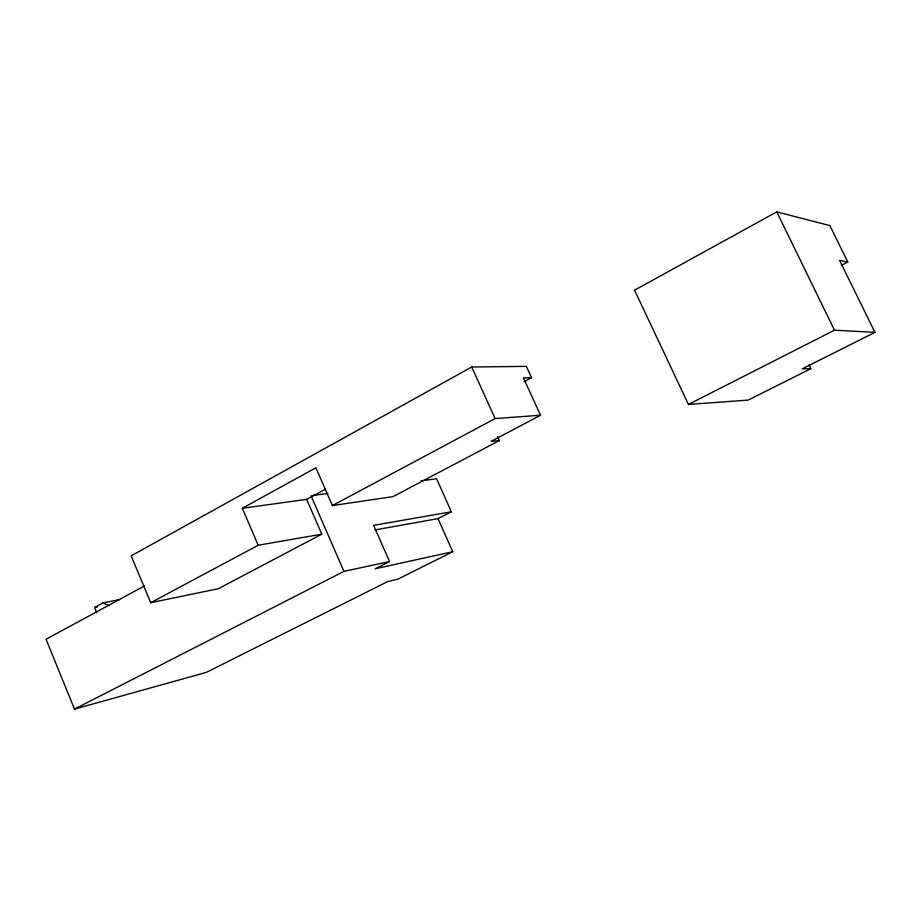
<?xml version="1.0" encoding="UTF-8"?>
<svg xmlns="http://www.w3.org/2000/svg" width="921" height="921" viewBox="0 0 921 921"><rect width="100%" height="100%" fill="white"/><g stroke="black" fill="none" stroke-linecap="round" stroke-linejoin="round"><path stroke-width="1.38" d="M524.037 381.755L531.532 377.691L526.328 366.362L471.725 366.995L131.173 555.87L150.722 602.702L218.3 588.726L321.809 534.168L306.681 499.378L242.327 508.265L258.179 545.255L321.809 534.168M841.483 265.329L847.781 262.013L829.879 225.61L776.771 211.888L634.546 290.196L688.448 404.446L748.186 400.082L810.86 368.688L808.983 364.82M242.327 508.265L315.903 467.799L332.4 505.583L393.037 496.615L499.332 440.583L497.559 436.681M96.774 612.707L94.61 607.457L102.968 602.91L119.557 599.606M144.47 585.929L46.05 639.232L74.486 709.112L206.373 672.365L387.718 581.554L397.884 579.148L452.741 551.725L438.005 518.627L374.893 529.955M306.681 499.378L325.608 489.132M150.722 602.702L258.179 545.255M332.4 505.583L495.153 418.56L540.535 415.244L523.404 377.898L531.532 377.691M540.535 415.244L490.985 441.424L499.332 440.583M438.005 518.627L451.348 511.788L436.589 478.759L421.07 480.854M74.486 709.112L343.947 571.365L389.525 561.534L373.627 525.35L451.348 511.788M688.448 404.446L834.472 330.19L874.95 332.343L839.618 260.436L847.781 262.013M389.525 561.534L375.25 568.764L452.741 551.725M874.95 332.343L802.203 368.872L810.86 368.688M94.61 607.457L97.396 606.893M312.438 495.521L327.957 493.426M102.968 602.91L109.323 605.753M776.771 211.888L834.472 330.19M471.725 366.995L495.153 418.56M311.022 495.717L343.947 571.365"/></g></svg>
